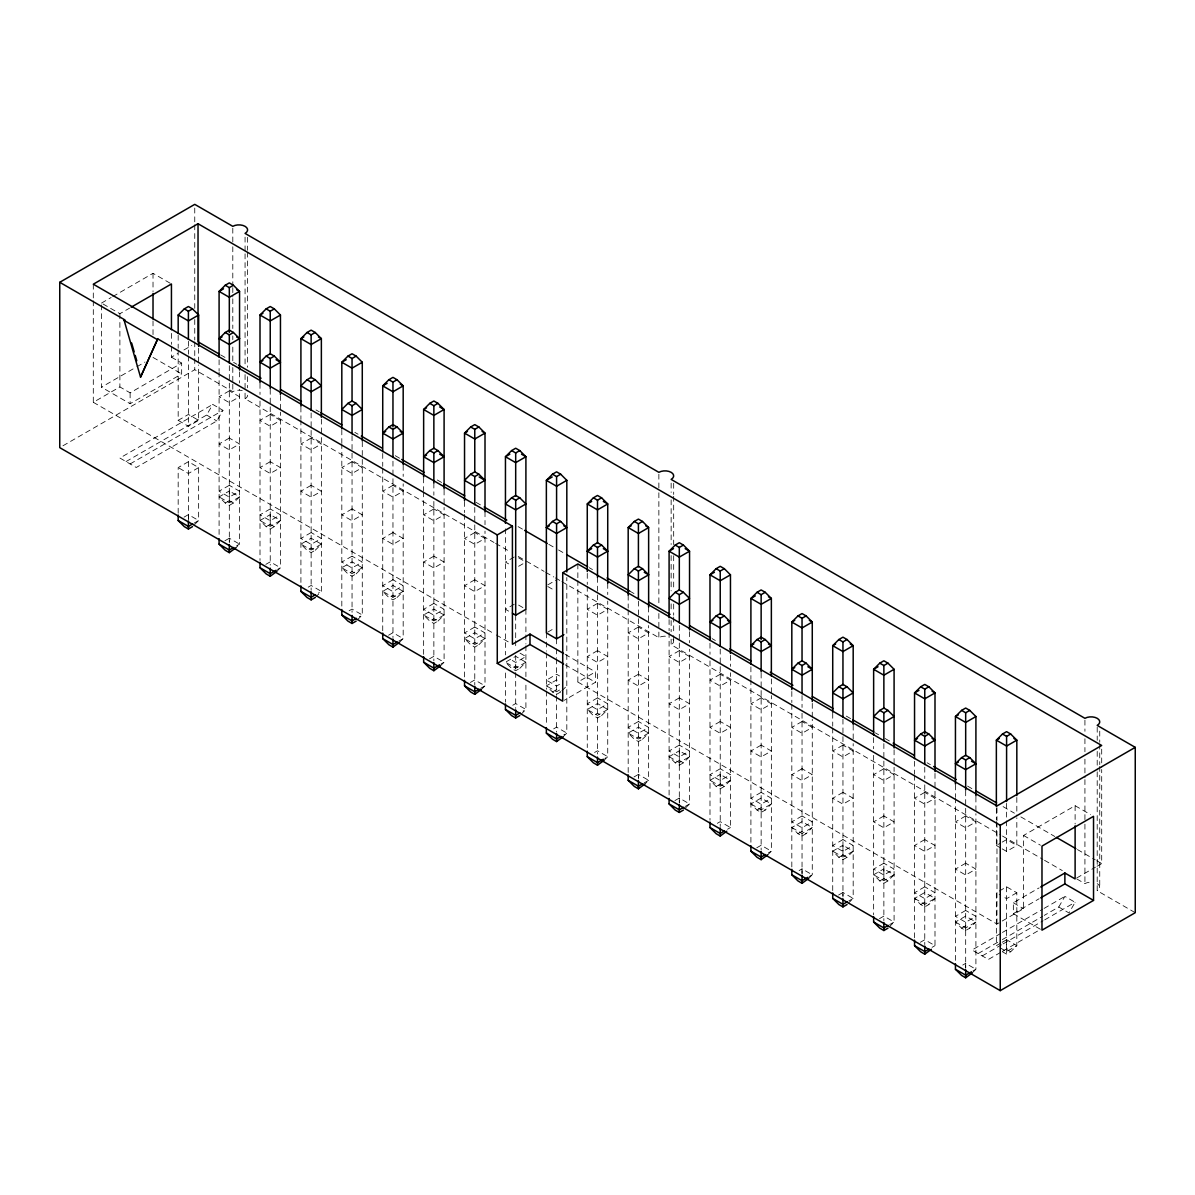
<?xml version="1.0" encoding="UTF-8"?>
<svg xmlns="http://www.w3.org/2000/svg" width="1195" height="1195" viewBox="0 0 1195 1195"><rect width="100%" height="100%" fill="white"/><g stroke="black" fill="none" stroke-linecap="round" stroke-linejoin="round"><path stroke-width="0.75" stroke-dasharray="5 3.75" d="M188.407 519.452L188.407 514.612L198.639 520.512L193.724 525.412M229.321 541.454L229.321 538.228L239.553 544.128L235.863 547.803M225.228 503.02L229.321 500.66L229.321 490.981L239.553 496.896L233.413 503.02L229.321 505.395L225.228 503.02L219.088 496.896L229.321 490.981M266.141 526.651L270.234 524.291L270.234 514.612L280.452 520.512L274.312 526.651L270.234 529.012L266.141 526.651L260.002 520.512L270.234 514.612M638.414 777.631L638.414 774.405L648.631 780.32L644.956 783.995M679.313 802.876L679.313 798.036L689.545 803.936L684.63 808.836M675.22 762.828L679.313 760.468L679.313 750.789L689.545 756.689L683.406 762.828L679.313 765.188L675.22 762.828L669.095 756.689L679.313 750.789M716.134 786.444L720.226 784.084L720.226 774.405L730.459 780.32L724.319 786.444L720.226 788.82L716.134 786.444L709.994 780.32L720.226 774.405M761.14 812.436L761.14 809.837L771.358 803.936L761.14 798.036L750.908 803.936L757.047 810.076L761.14 812.436L765.233 810.076L771.358 803.936M802.039 873.724L802.039 868.884L812.271 874.785L808.597 878.474M802.039 836.052L802.039 833.453L812.271 827.552L802.039 821.652L791.822 827.552L797.961 833.692L802.039 836.052L806.132 833.692L812.271 827.552M842.953 895.727L842.953 892.501L853.185 898.401L848.271 903.315M838.86 857.308L842.953 854.948L842.953 845.268L853.185 851.169L847.046 857.308L842.953 859.668L838.86 857.308L832.721 851.169L842.953 845.268M879.774 880.924L883.867 878.564L883.867 868.884L894.084 874.785L887.96 880.924L883.867 883.284L879.774 880.924L873.635 874.785L883.867 868.884M924.766 906.9L924.766 904.316L934.998 898.401L924.766 892.501L914.548 898.401L920.688 904.54L924.766 906.9L928.859 904.54L934.998 898.401M965.679 968.204L965.679 963.364L975.912 969.264L972.222 972.939M965.679 930.532L965.679 927.932L975.912 922.032L965.679 916.117L955.447 922.032L961.587 928.156L965.679 930.532L969.772 928.156L975.912 922.032M1006.593 949.413L1006.593 939.748L1016.826 945.648L1010.686 951.788L1006.593 954.148L1002.5 951.788L1006.593 949.413L1010.686 951.788M126.028 461.569L206.615 415.053L212.755 404.418L222.972 410.318L216.848 420.954L136.245 467.484L119.888 458.029L212.755 404.418M1058.755 907.02L1064.879 896.399L1075.112 902.3L1068.972 912.935L1058.755 907.02L1044.251 915.4M276.777 571.434L280.452 567.744L280.452 412.156M315.226 550.268L321.365 544.128L311.133 538.228L300.916 544.128L307.04 550.268L311.133 552.628L315.226 550.268L311.133 547.908L307.04 550.268M315.226 597.5L321.365 591.361L321.365 435.772M356.14 573.884L362.279 567.744L352.047 561.844L341.815 567.744L347.954 573.884L352.047 576.244L356.14 573.884L352.047 571.524L347.954 573.884M357.365 619.891L362.279 614.977L362.279 459.388M397.039 597.5L403.178 591.361L392.961 585.46L382.729 591.361L388.868 597.5L392.961 599.86L397.039 597.5L392.961 595.14L388.868 597.5M399.503 642.283L403.178 638.608L403.178 483.826M437.953 621.116L444.092 614.977L433.86 609.077L423.642 614.977L429.767 621.116L433.86 623.476L437.953 621.116L433.86 618.756L429.767 621.116M440.402 665.899L444.092 662.224L444.092 507.442M478.866 644.732L485.006 638.608L474.773 632.693L464.541 638.608L470.681 644.732L474.773 647.107L478.866 644.732L474.773 642.372L470.681 644.732M481.316 689.515L485.006 685.84L485.006 531.058M519.78 668.363L525.905 662.224L515.687 656.324L505.455 662.224L511.594 668.363L515.687 670.724L519.78 668.363L515.687 666.003L511.594 668.363M521.005 714.371L525.905 709.457L525.905 683.913M561.904 690.755L566.818 685.84M563.144 736.762L566.818 733.073L566.818 577.484M601.593 715.596L607.732 709.457L597.5 703.556L587.268 709.457L593.407 715.596L597.5 717.956L601.593 715.596L597.5 713.236L593.407 715.596M604.043 760.379L607.732 756.689L607.732 601.1M642.507 739.212L648.631 733.073L638.414 727.172L628.182 733.073L634.321 739.212L638.414 741.572L642.507 739.212L638.414 736.852L634.321 739.212M767.683 854.858L771.358 851.169L771.358 695.58M889.185 926.932L894.084 922.032L894.084 767.25M101.47 303.097L111.135 297.51M112.748 296.584L153.02 273.326L171.438 283.962M103.009 303.978L119.888 313.717L129.553 308.146M101.47 304.919L101.47 387.18L135.304 367.642M136.917 366.716L144.968 362.07M93.3 300.811L93.3 402.297L119.888 386.941L130.121 392.841L181.655 363.086L181.655 373.945L130.121 403.716L101.47 387.18M171.438 346.191L171.438 357.185L177.682 353.571M183.94 349.956L191.768 345.445M62.962 445.78L194.755 369.703L232.801 391.661A8.679 5.004 0 0 1 242.256 390.586M178.174 350.135L178.174 420.356L188.407 414.456L198.639 420.356L198.639 364.923M178.174 420.356L188.407 426.271L198.639 420.356M130.121 463.944L222.972 410.318M178.174 513.208L178.174 467.603L188.407 461.688L198.639 467.603L198.639 520.512L194.247 523.037M198.639 467.603L188.407 473.504L178.174 467.603M184.03 517.136L188.407 514.612M239.553 496.896L229.321 502.796L219.088 496.896M224.929 540.752L229.321 538.228M236.625 545.816L239.553 544.128L239.553 389.346M280.452 520.512L270.234 526.412L260.002 520.512M265.843 564.369L270.234 561.844L280.452 567.744L277.539 569.432M321.365 544.128L311.133 550.029L300.916 544.128M308.22 587.148L311.133 585.46L321.365 591.361L318.438 593.049M362.279 567.744L352.047 573.645L341.815 567.744M349.119 610.764L352.047 609.077L362.279 614.977L359.351 616.665M403.178 591.361L392.961 597.276L382.729 591.361M514.223 557.004L505.455 562.068L511.296 565.444M388.569 635.232L392.961 632.693L403.178 638.608L398.801 641.132M518.6 566.296L524.441 562.92M444.092 614.977L433.86 620.892L423.642 614.977M514.223 604.252L505.455 609.316L514.223 614.364M547.818 584.848L556.586 579.784M429.483 658.848L433.86 656.324L444.092 662.224L441.164 663.912M485.006 638.608L474.773 644.508L464.541 638.608M547.818 632.08L553.673 628.704M470.397 682.464L474.773 679.94L485.006 685.84L480.614 688.365M525.905 662.224L515.687 668.124L505.455 662.224M512.76 705.244L515.687 703.556L525.905 709.457L522.992 711.144M552.493 691.98L556.586 689.62L560.679 691.98L556.586 694.34L552.493 691.98L546.369 685.84L556.586 679.94L559.514 681.628M559.514 684.391L556.586 686.064L546.369 680.164L556.586 674.264L559.514 675.952M559.514 690.053L556.586 691.741L546.369 685.84M577.857 580.561L577.857 682.061L595.454 671.904L595.454 682.285L564.279 700.285M553.673 728.86L556.586 727.172L566.818 733.073L563.891 734.761M607.732 709.457L597.5 715.357L587.268 709.457M594.572 752.477L597.5 750.789L607.732 756.689L604.804 758.377M648.631 733.073L638.414 738.988L628.182 733.073M634.022 776.944L638.414 774.405M644.254 782.845L648.631 780.32L648.631 625.538M669.095 756.689L679.313 762.604L689.545 756.689M674.936 800.56L679.313 798.036M685.168 806.461L689.545 803.936L689.545 649.154M730.459 780.32L720.226 786.22L709.994 780.32M717.299 823.34L720.226 821.652L730.459 827.552L730.459 672.77M757.047 810.076L761.14 807.715L765.233 810.076M727.531 829.24L730.459 827.552M756.749 847.793L761.14 845.268L771.358 851.169L768.445 852.857M797.961 833.692L802.039 831.332L806.132 833.692M799.126 870.572L802.039 868.884M809.344 876.473L812.271 874.785L812.271 719.196M853.185 851.169L842.953 857.069L832.721 851.169M838.576 895.04L842.953 892.501M848.794 900.94L853.185 898.401L853.185 743.634M894.084 874.785L883.867 880.7L873.635 874.785M996.361 821.473L996.361 845.492L1000.753 842.968M1002.202 842.116L1006.593 839.592L1016.826 845.492L1016.826 817.768M879.475 918.656L883.867 916.117L894.084 922.032L889.707 924.557M577.857 682.061L996.974 924.034L1023.562 908.678L1023.562 835.454L1075.112 805.699L1090.452 814.557M1002.202 848.868L1006.593 851.408L1016.826 845.492M920.688 904.54L924.766 902.18L928.859 904.54M999.289 891.052L1006.593 886.824L1016.826 892.74L1016.826 945.648L1006.593 951.549L999.289 947.336M920.389 942.272L924.766 939.748L934.998 945.648L934.998 790.044M1016.826 892.74L1006.593 898.64L1002.202 896.116M961.587 928.156L965.679 925.796L969.772 928.156M932.085 947.336L934.998 945.648M1040.382 929.247L1013.345 913.637L1013.345 902.778L1039.112 887.885M1013.345 913.637L1039.112 898.759M1076.68 878.011L1095.442 867.182M1097.01 866.27L1101.7 863.567L1101.7 769.46M1000.842 933.37L972.028 950.01L988.384 959.451L1001.276 952.012M1002.441 932.444L1042.473 909.335M1044.072 908.409L1064.879 896.399M978.152 953.55L1000.723 940.525M1002.336 939.599L1042.638 916.326M962.767 965.052L965.679 963.364M1000.753 943.109L996.361 945.648L996.361 892.74L1000.753 895.264M1002.202 942.272L1006.593 939.748M982.245 955.91L1001.47 944.827M1003.068 943.901L1043.086 920.792M1044.699 919.866L1075.112 902.3M1002.889 951.086L1039.964 929.68M972.984 970.952L975.912 969.264L975.912 813.675M220.657 354.9L227.125 358.634M233.593 362.369L236.819 364.236M316.033 409.96L319.274 411.827M354.84 432.366L358.067 434.233M395.246 455.698L400.101 458.492M437.28 479.957L442.135 482.765M476.073 502.363L482.541 506.097M518.107 526.636L522.962 529.43M548.819 544.367L556.915 549.028M558.528 549.969L564.996 553.703M589.24 567.7L592.481 569.567M629.66 591.032L636.128 594.766M712.101 638.623L715.342 640.49M846.284 716.104L851.124 718.897M875.382 732.893L878.609 734.761M885.077 738.495L891.545 742.229M927.111 762.768L930.337 764.636M967.532 786.101L972.371 788.894M1003.098 806.625L1014.406 813.168M1020.874 816.902L1054.826 836.5M1077.457 849.57L1095.232 859.832M1096.861 860.758L1101.7 863.567M1023.562 835.454L1040.442 845.194M245.065 393.17L245.065 398.757L493.998 542.47M495.611 543.396L510.16 551.791M518.242 556.467L524.71 560.201M526.323 561.127L544.098 571.389M545.712 572.33L553.793 576.991M555.421 577.932L560.261 580.725M561.874 581.666L658.863 637.652A8.679 5.004 0 0 1 668.319 636.562M671.142 639.161L671.142 644.732L1000.872 835.111M1002.5 836.052L1042.906 859.384M1044.52 860.31L1062.295 870.572M1076.844 878.982L1084.926 883.643A8.679 5.004 0 0 1 1091.065 882.179M1097.204 771.836L1097.204 890.723L1135.25 912.696M171.438 357.185L181.655 363.086M518.6 557.856L525.905 562.068M153.02 357.424L181.655 373.945M547.818 586.536L553.673 589.912M996.361 845.492L1000.753 848.032M206.615 415.053L216.848 420.954M518.6 605.088L522.992 607.628M1013.345 902.778L1023.562 908.678M565.115 654.382L595.454 671.904M565.115 664.779L595.454 682.285M93.3 402.297L494.67 634.022M496.284 634.963L510.803 643.328M520.064 653.172L525.905 656.548L515.687 662.448L509.832 659.072M229.321 500.66L233.413 503.02M270.234 524.291L274.312 526.651M679.313 760.468L683.406 762.828M720.226 784.084L724.319 786.444M842.953 854.948L847.046 857.308M883.867 878.564L887.96 880.924M750.908 803.936L761.14 809.837M791.822 827.552L802.039 833.453M914.548 898.401L924.766 904.316M955.447 922.032L965.679 927.932M1101.7 749.16L1101.7 767.608M1099.744 731.146L1099.744 742.289M1099.744 744.141L1099.744 764.576M1099.744 766.428L1099.744 887.183M1097.204 727.247L1097.204 740.258M1097.204 751.401L1097.204 769.983M1084.926 720.167L1084.926 731.31M1084.926 738.749L1084.926 751.745M1084.926 759.183L1084.926 777.751M1084.926 779.618L1084.926 822.339M1084.926 824.191L1084.926 883.643M1075.112 805.699L1075.112 823.997M1016.826 797.438L1016.826 815.931M1006.593 803.354L1006.593 851.408M1006.593 886.824L1006.593 954.148M996.974 807.775L996.974 820.696M996.974 822.533L996.974 924.034M996.361 808.537L996.361 819.621M975.912 797.035L975.912 812.63M965.679 790.821L965.679 967.875M955.447 784.921L955.447 797.035M955.447 797.857L955.447 961.96M934.998 773.419L934.998 788.207M924.766 767.205L924.766 778.602M924.766 784.861L924.766 944.588M914.548 761.29L914.548 774.226M914.548 775.271L914.548 938.344M894.084 749.803L894.084 766.428M883.867 743.589L883.867 920.628M873.635 737.673L873.635 748.772M873.635 755.345L873.635 914.728M853.185 725.141L853.185 741.781M842.953 719.151L842.953 897.012M832.721 713.251L832.721 726.187M832.721 728.024L832.721 891.111M812.271 703.377L812.271 718.165M802.039 695.535L802.039 707.44M802.039 713.295L802.039 873.396M791.822 691.472L791.822 702.555M791.822 704.408L791.822 867.495M771.358 678.939L771.358 694.549M761.14 673.039L761.14 850.108M750.908 666.825L750.908 678.939M750.908 679.761L750.908 843.879M730.459 655.323L730.459 666.407M720.226 649.109L720.226 826.492M709.994 643.209L709.994 654.292M709.994 660.865L709.994 820.248M689.545 631.707L689.545 642.79M679.313 625.493L679.313 802.547M679.313 762.604L679.313 765.188M673.681 483.288L673.681 494.446M673.681 496.298L673.681 544.591M673.681 555.75L673.681 589.18M673.681 604.043L673.681 615.186M673.681 617.053L673.681 633.768M673.681 635.62L673.681 641.192M671.142 483.124L671.142 492.415M671.142 499.839L671.142 544.427M671.142 555.57L671.142 590.868M671.142 603.863L671.142 611.302M671.142 620.593L671.142 631.737M669.095 619.578L669.095 630.676M669.095 632.528L669.095 796.632M658.863 474.176L658.863 490.891M658.863 492.758L658.863 604.222M658.863 613.498L658.863 630.228M658.863 632.08L658.863 637.652M648.631 607.06L648.631 623.685M638.414 601.145L638.414 778.916M628.182 595.155L628.182 608.091M628.182 609.943L628.182 773.016M607.732 583.429L607.732 594.527M597.5 577.439L597.5 754.015M587.268 573.376L587.268 584.474M587.268 586.312L587.268 747.577M577.857 563.965L577.857 578.724M556.586 638.832L556.586 647.092M556.586 648.915L556.586 658.042M556.586 658.908L556.586 695.191M556.586 696.162L556.586 732.012M546.369 632.932L546.369 640.221M546.369 642.059L546.369 651.17M546.369 652.993L546.369 689.291M546.369 691.113L546.369 723.961M525.905 609.316L525.905 633.036M525.905 634.859L525.905 643.971M525.905 645.808L525.905 676.624M515.687 615.216L515.687 639.893M515.687 640.759L515.687 649.019M515.687 655.353L515.687 671.575M515.687 672.531L515.687 708.396M505.455 528.802L505.455 654.92M505.455 672.964L505.455 702.167M485.006 511.759L485.006 524.695M474.773 507.397L474.773 684.78M464.541 501.497L464.541 512.58M464.541 514.433L464.541 678.536M444.092 489.995L444.092 505.59M433.86 483.049L433.86 495.178M433.86 501.437L433.86 660.835M423.642 477.866L423.642 490.816M423.642 491.847L423.642 654.92M403.178 465.348L403.178 476.432M392.961 461.195L392.961 637.533M382.729 453.443L382.729 466.379M382.729 468.231L382.729 631.304M362.279 441.717L362.279 458.357M352.047 435.727L352.047 612.303M341.815 429.827L341.815 442.762M341.815 443.569L341.815 607.687M321.365 419.131L321.365 434.741M311.133 412.917L311.133 590.3M300.916 407.017L300.916 419.131M300.916 419.953L300.916 584.071M280.452 395.515L280.452 410.303M270.234 389.301L270.234 565.071M260.002 383.401L260.002 394.484M260.002 401.057L260.002 560.455M247.604 237.312L247.604 250.308M247.604 252.16L247.604 367.343M247.604 376.634L247.604 387.778M245.065 237.133L245.065 251.996M245.065 253.848L245.065 365.311M245.065 374.603L245.065 391.318M239.553 371.899L239.553 382.983M232.801 228.185L232.801 244.915M232.801 246.767L232.801 285.784M232.801 287.637L232.801 296.928M232.801 298.78L232.801 328.505M232.801 335.929L232.801 339.649M232.801 347.088L232.801 365.655M232.801 367.522L232.801 382.37M232.801 384.237L232.801 391.661M229.321 365.685L229.321 542.739M219.088 359.785L219.088 370.868M219.088 371.899L219.088 536.824M198.639 348.283L198.639 363.071M194.755 208.079L194.755 222.942M194.755 224.794L194.755 308.4M194.755 319.543L194.755 339.977M194.755 341.83L194.755 356.693M194.755 358.56L194.755 369.703M188.407 341.247L188.407 354.183M188.407 356.035L188.407 426.271M188.407 461.688L188.407 519.123M178.174 335.347L178.174 348.283M171.438 333.39L171.438 344.369M153.02 273.326L153.02 291.61M153.02 320.858L153.02 335.481M130.121 392.841L130.121 403.716M119.888 313.717L119.888 386.941M93.3 284.201L93.3 298.959M673.024 639.28A8.679 5.004 0 0 1 671.142 644.732M247.604 395.201A8.679 5.004 0 0 1 245.065 398.757M1097.204 883.643A8.679 5.004 0 0 1 1097.204 890.723M229.321 390.84L219.088 396.74L229.321 402.64L239.553 396.74L229.321 390.84M229.321 438.072L219.088 443.987L229.321 449.888L239.553 443.972L229.321 438.072M270.234 414.456L260.002 420.356L270.234 426.271L280.452 420.356L270.234 414.456M229.321 485.319L219.088 491.22L229.321 497.12L239.553 491.22L229.321 485.319M270.234 461.688L260.002 467.603L270.234 473.504L280.452 467.603L270.234 461.688M311.133 438.072L300.916 443.972L311.133 449.888L321.365 443.972L311.133 438.072M270.234 508.936L260.002 514.836L270.234 520.736L280.452 514.836L270.234 508.936M311.133 485.319L300.916 491.22L311.133 497.12L321.365 491.22L311.133 485.319M352.047 461.688L341.815 467.603L352.047 473.504L362.279 467.603L352.047 461.688M311.133 532.552L300.916 538.452L311.133 544.352L321.365 538.452L311.133 532.552M352.047 508.936L341.815 514.836L352.047 520.736L362.279 514.836L352.047 508.936M392.961 485.319L382.729 491.22L392.961 497.12L403.178 491.22L392.961 485.319M352.047 556.168L341.815 562.068L352.047 567.983L362.279 562.068L352.047 556.168M392.961 532.552L382.729 538.452L392.961 544.352L403.178 538.452L392.961 532.552M433.86 508.936L423.642 514.836L433.86 520.736L444.092 514.836L433.86 508.936M392.961 579.784L382.729 585.684L392.961 591.6L403.178 585.684L392.961 579.784M433.86 556.168L423.642 562.068L433.86 567.983L444.092 562.068L433.86 556.168M474.773 532.552L464.541 538.452L474.773 544.352L485.006 538.452L474.773 532.552M433.86 603.4L423.642 609.316L433.86 615.216L444.092 609.316L433.86 603.4M474.773 579.784L464.541 585.684L474.773 591.6L485.006 585.684L474.773 579.784M474.773 627.031L464.541 632.932L474.773 638.832L485.006 632.932L474.773 627.031M597.5 603.4L587.268 609.316L597.5 615.216L607.732 609.316L597.5 603.4M597.5 650.648L587.268 656.548L597.5 662.448L607.732 656.548L597.5 650.648M638.414 627.016L628.182 632.932L638.414 638.832L648.631 632.932L638.414 627.016M597.5 697.88L587.268 703.78L597.5 709.696L607.732 703.78L597.5 697.88M638.414 674.264L628.182 680.164L638.414 686.064L648.631 680.164L638.414 674.264M679.313 650.648L669.095 656.548L679.313 662.448L689.545 656.548L679.313 650.648M638.414 721.496L628.182 727.396L638.414 733.312L648.631 727.396L638.414 721.496M679.313 697.88L669.095 703.78L679.313 709.696L689.545 703.78L679.313 697.88M720.226 674.264L709.994 680.164L720.226 686.064L730.459 680.164L720.226 674.264M679.313 745.112L669.095 751.028L679.313 756.928L689.545 751.028L679.313 745.112M720.226 721.496L709.994 727.396L720.226 733.312L730.459 727.396L720.226 721.496M761.14 697.88L750.908 703.78L761.14 709.696L771.358 703.78L761.14 697.88M720.226 768.743L709.994 774.644L720.226 780.544L730.459 774.644L720.226 768.743M761.14 745.112L750.908 751.028L761.14 756.928L771.358 751.028L761.14 745.112M802.039 721.496L791.822 727.396L802.039 733.312L812.271 727.396L802.039 721.496M761.14 792.36L750.908 798.26L761.14 804.16L771.358 798.26L761.14 792.36M802.039 768.729L791.822 774.644L802.039 780.544L812.271 774.644L802.039 768.729M842.953 745.112L832.721 751.028L842.953 756.928L853.185 751.028L842.953 745.112M802.039 815.976L791.822 821.876L802.039 827.776L812.271 821.876L802.039 815.976M842.953 792.36L832.721 798.26L842.953 804.16L853.185 798.26L842.953 792.36M883.867 768.729L873.635 774.644L883.867 780.544L894.084 774.644L883.867 768.729M842.953 839.592L832.721 845.492L842.953 851.408L853.185 845.492L842.953 839.592M883.867 815.976L873.635 821.876L883.867 827.776L894.084 821.876L883.867 815.976M924.766 792.36L914.548 798.26L924.766 804.16L934.998 798.26L924.766 792.36M883.867 863.208L873.635 869.109L883.867 875.024L894.084 869.109L883.867 863.208M924.766 839.592L914.548 845.492L924.766 851.408L934.998 845.492L924.766 839.592M965.679 815.976L955.447 821.876L965.679 827.776L975.912 821.876L965.679 815.976M924.766 886.824L914.548 892.74L924.766 898.64L934.998 892.74L924.766 886.824M965.679 863.208L955.447 869.109L965.679 875.024L975.912 869.109L965.679 863.208M965.679 910.456L955.447 916.356L965.679 922.256L975.912 916.356L965.679 910.456"/><path stroke-width="1.5" d="M198.639 346.43L198.639 315.017L192.5 308.878L188.407 311.238L188.407 339.395M233.413 332.494L229.321 330.134L225.228 332.494L219.088 338.633L229.321 344.533L239.553 338.633L233.413 332.494L229.321 334.854L229.321 363.026M239.553 370.047L239.553 291.401L233.413 285.261L229.321 287.622L229.321 332.419M260.002 562.277L260.002 567.744L266.141 573.884L270.234 576.244L270.234 568.178M280.452 394.484L280.452 315.017L274.312 308.878L270.234 311.238L270.234 354.183M300.916 585.894L300.916 591.361L307.04 597.5L311.133 599.86L311.133 591.794M341.815 609.51L341.815 614.977L347.954 621.116L352.047 623.476L352.047 615.41M382.729 633.126L382.729 638.608L388.868 644.732L392.961 647.107L392.961 639.041M423.642 656.742L423.642 662.224L429.767 668.363L433.86 670.724L433.86 662.657M464.541 680.373L464.541 685.84L470.681 691.98L474.773 694.34L474.773 686.274M505.455 703.989L505.455 709.457L511.594 715.596L515.687 717.956L515.687 709.89M546.369 727.606L546.369 733.073L552.493 739.212L556.586 741.572L556.586 733.506M587.268 751.222L587.268 756.689L593.407 762.828L597.5 765.188L597.5 757.122M642.507 568.686L638.414 566.325L634.321 568.686L628.182 574.825L638.414 580.725L648.631 574.825L642.507 568.686L638.414 571.046L638.414 599.203M683.406 592.302L679.313 589.942L675.22 592.302L669.095 598.441L679.313 604.341L689.545 598.441L683.406 592.302L679.313 594.662L679.313 622.819M689.545 629.855L689.545 551.209L683.406 545.069L679.313 547.429L679.313 590.375M709.994 822.085L709.994 827.552L716.134 833.692L720.226 836.052L720.226 827.986M730.459 653.471L730.459 574.825L724.319 568.686L720.226 571.046L720.226 613.991M750.908 845.701L750.908 851.169L757.047 857.308L761.14 859.668L761.14 851.602M806.132 663.165L802.039 660.79L797.961 663.165L791.822 669.29L802.039 675.205L812.271 669.29L806.132 663.165L802.039 665.525L802.039 693.683M847.046 686.781L842.953 684.421L838.86 686.781L832.721 692.921L842.953 698.821L853.185 692.921L847.046 686.781L842.953 689.142L842.953 717.299M853.185 724.334L853.185 645.673L847.046 639.534L842.953 641.909L842.953 684.855M873.635 916.55L873.635 922.032L879.774 928.156L883.867 930.532L883.867 922.45M894.084 747.951L894.084 669.29L887.96 663.165L883.867 665.525L883.867 708.471M914.548 940.166L914.548 945.648L920.688 951.788L924.766 954.148L924.766 946.082M969.772 757.63L965.679 755.27L961.587 757.63L955.447 763.769L965.679 769.67L975.912 763.769L969.772 757.63L965.679 759.99L965.679 790M1016.826 795.601L1016.826 740.153L1010.686 734.014L1006.593 736.374L1006.593 801.501M59.75 282.304L194.755 204.36L232.801 226.333A8.679 5.004 0 0 1 245.065 226.333A8.679 5.004 0 0 1 245.065 233.413L658.863 472.324A8.679 5.004 0 0 1 671.142 472.324A8.679 5.004 0 0 1 671.142 479.404L1084.926 718.314A8.679 5.004 0 0 1 1097.204 718.314A8.679 5.004 0 0 1 1097.204 725.395L1135.25 747.353L1135.25 912.696L1000.245 990.64L59.75 447.647L59.75 282.304L124.997 319.976L124.175 320.454L140.547 377.142L157.725 338.872L497.269 534.912L512.416 526.173L512.416 644.269L529.997 634.112L563.532 653.471M157.725 338.872L140.547 377.142M178.174 333.495L178.174 315.017L184.314 308.878L188.407 306.517L192.5 308.878M233.413 285.261L229.321 282.901L225.228 285.261L219.088 291.401L219.088 357.111M274.312 308.878L270.234 306.517L266.141 308.878L260.002 315.017L260.002 382.579M260.002 362.249L266.141 356.11L270.234 353.75L274.312 356.11L280.452 362.249L270.234 368.165L260.002 362.249L262.915 360.561M321.365 417.294L321.365 338.633L315.226 332.494L311.133 330.134L307.04 332.494L300.916 338.633L300.916 406.195M307.04 379.741L300.916 385.865L311.133 391.781L321.365 385.865L315.226 379.741L311.133 377.366L307.04 379.741L311.133 382.101L315.226 379.741M362.279 440.91L362.279 362.249L356.14 356.11L352.047 353.75L347.954 356.11L341.815 362.249L341.815 428.781M347.954 403.357L341.815 409.497L352.047 415.397L362.279 409.497L356.14 403.357L352.047 400.997L347.954 403.357L352.047 405.717L356.14 403.357M403.178 464.526L403.178 385.865L397.039 379.741L392.961 377.366L388.868 379.741L382.729 385.865L382.729 451.59M235.863 547.803L229.321 552.628L225.228 550.268L219.088 544.128L219.088 538.661M382.729 433.113L388.868 426.973L392.961 424.613L397.039 426.973L403.178 433.113L392.961 439.013L382.729 433.113L385.656 431.425M444.092 488.964L444.092 409.497L437.953 403.357L433.86 400.997L429.767 403.357L423.642 409.497L423.642 477.059M276.777 571.434L270.234 576.244M423.642 456.729L429.767 450.59L433.86 448.23L437.953 450.59L444.092 456.729L433.86 462.629L423.642 456.729L426.555 455.041M485.006 511.759L485.006 433.113L478.866 426.973L474.773 424.613L470.681 426.973L464.541 433.113L464.541 500.675M470.681 474.206L464.541 480.345L474.773 486.245L485.006 480.345L478.866 474.206L474.773 471.846L470.681 474.206L474.773 476.566L478.866 474.206M512.76 613.528L515.687 615.216L525.905 609.316L525.905 456.729L519.78 450.59L515.687 448.23L511.594 450.59L505.455 456.729L505.455 523.261M511.594 497.822L505.455 503.961L515.687 509.877L525.905 503.961L519.78 497.822L515.687 495.462L511.594 497.822L515.687 500.197L519.78 497.822M566.818 571.942L566.818 480.345L560.679 474.206L556.586 471.846L552.493 474.206L546.369 480.345L546.369 632.932L556.586 638.832L563.891 634.62M399.503 642.283L392.961 647.107M546.369 527.578L552.493 521.453L556.586 519.078L560.679 521.453L566.818 527.578L556.586 533.493L546.369 527.578L549.282 525.89M607.732 583.429L607.732 503.961L601.593 497.822L597.5 495.462L593.407 497.822L587.268 503.961L587.268 571.539M440.402 665.899L433.86 670.724M587.268 551.209L593.407 545.069L597.5 542.709L601.593 545.069L607.732 551.209L597.5 557.109L587.268 551.209L591.659 548.669M648.631 607.06L648.631 527.578L642.507 521.453L638.414 519.078L634.321 521.453L628.182 527.578L628.182 595.155M481.316 689.515L474.773 694.34M683.406 545.069L679.313 542.709L675.22 545.069L669.095 551.209L669.095 617.74M724.319 568.686L720.226 566.325L716.134 568.686L709.994 574.825L709.994 640.535M563.144 736.762L556.586 741.572M709.994 622.057L716.134 615.918L720.226 613.558L724.319 615.918L730.459 622.057L720.226 627.958L709.994 622.057L712.922 620.369M771.358 676.056L771.358 598.441L765.233 592.302L761.14 589.942L757.047 592.302L750.908 598.441L750.908 664.151M604.043 760.379L597.5 765.188M750.908 645.673L757.047 639.534L761.14 637.174L765.233 639.534L771.358 645.673L761.14 651.574L750.908 645.673L753.836 643.986M812.271 701.525L812.271 622.057L806.132 615.918L802.039 613.558L797.961 615.918L791.822 622.057L791.822 689.62M644.956 783.995L638.414 788.82L634.321 786.444L628.182 780.32L628.182 774.838M847.046 639.534L842.953 637.174L838.86 639.534L832.721 645.673L832.721 712.205M887.96 663.165L883.867 660.79L879.774 663.165L873.635 669.29L873.635 735.015M726.769 831.227L720.226 836.052M879.774 710.398L873.635 716.537L883.867 722.437L894.084 716.537L887.96 710.398L883.867 708.037L879.774 710.398L883.867 712.758L887.96 710.398M934.998 771.567L934.998 692.921L928.859 686.781L924.766 684.421L920.688 686.781L914.548 692.921L914.548 758.631M767.683 854.858L761.14 859.668M914.548 740.153L920.688 734.014L924.766 731.654L928.859 734.014L934.998 740.153L924.766 746.053L914.548 740.153L917.461 738.465M975.912 796.004L975.912 716.537L969.772 710.398L965.679 708.037L961.587 710.398L955.447 716.537L955.447 784.099M808.597 878.474L802.039 883.284L797.961 880.924L791.822 874.785L791.822 869.318M1010.686 734.014L1006.593 731.654L1002.5 734.014L996.361 740.153L996.361 806.685M931.323 949.323L924.766 954.148M972.222 972.939L965.679 977.764L961.587 975.404L955.447 969.264L955.447 963.797M497.269 534.912L497.269 663.389L562.726 701.181L562.726 572.704L577.857 563.965L996.974 805.938L1101.7 745.471L198.026 223.734L93.3 284.201L512.416 526.173M131.166 307.205L171.438 283.962L171.438 329.73M223.48 288.861L219.088 291.401L229.321 297.301L239.553 291.401L236.625 289.713M198.639 315.017L188.407 320.917L178.174 315.017M219.088 338.633L222.016 336.945M262.915 313.329L260.002 315.017L270.234 320.917L280.452 315.017M303.829 336.945L300.916 338.633L311.133 344.533L321.365 338.633L318.438 336.945M266.141 356.11L270.234 358.485L274.312 356.11M307.04 332.494L311.133 334.854L315.226 332.494M346.206 359.725L341.815 362.249L352.047 368.165L362.279 362.249M347.954 356.11L352.047 358.485L356.14 356.11M387.105 383.341L382.729 385.865L392.961 391.781L403.178 385.865L400.265 384.178M388.868 379.741L392.961 382.101L397.039 379.741M192.798 523.888L188.407 526.412L178.174 520.512L178.174 515.03M178.174 520.512L184.314 526.651L188.407 529.012L192.5 526.651M426.555 407.809L423.642 409.497L433.86 415.397L444.092 409.497L439.715 406.957M388.868 426.973L392.961 429.334L397.039 426.973M429.767 403.357L433.86 405.717L437.953 403.357M233.697 547.504L229.321 550.029L219.088 544.128M467.469 431.425L464.541 433.113L474.773 439.013L485.006 433.113L482.078 431.425M429.767 450.59L433.86 452.95L437.953 450.59M470.681 426.973L474.773 429.334L478.866 426.973M276.075 570.284L270.234 573.645L260.002 567.744M509.832 454.19L505.455 456.729L515.687 462.629L525.905 456.729L521.528 454.19M511.594 450.59L515.687 452.95L519.78 450.59M315.525 594.737L311.133 597.276L300.916 591.361M311.133 599.86L315.226 597.5M552.209 476.969L546.369 480.345L556.586 486.245L566.818 480.345M552.493 474.206L556.586 476.566L560.679 474.206M356.424 618.353L352.047 620.892L341.815 614.977M352.047 623.476L356.14 621.116M591.659 501.437L587.268 503.961L597.5 509.877L607.732 503.961L603.341 501.437M552.493 521.453L556.586 523.813L560.679 521.453M593.407 497.822L597.5 500.197L601.593 497.822M397.337 641.984L392.961 644.508L382.729 638.608M631.109 525.89L628.182 527.578L638.414 533.493L648.631 527.578L645.718 525.89M593.407 545.069L597.5 547.429L601.593 545.069M634.321 521.453L638.414 523.813L642.507 521.453M439.715 664.749L433.86 668.124L423.642 662.224M673.472 548.669L669.095 551.209L679.313 557.109L689.545 551.209L685.168 548.669M497.269 663.389L529.997 644.508L563.532 663.852M479.15 689.216L474.773 691.741L464.541 685.84M714.386 572.285L709.994 574.825L720.226 580.725L730.459 574.825M520.064 712.832L515.687 715.357L505.455 709.457M515.687 717.956L519.78 715.596M755.285 595.902L750.908 598.441L761.14 604.341L771.358 598.441L768.445 596.753M716.134 615.918L720.226 618.278L724.319 615.918M757.047 592.302L761.14 594.662L765.233 592.302M560.978 736.449L556.586 738.988L546.369 733.073M794.735 620.369L791.822 622.057L802.039 627.958L812.271 622.057L809.344 620.369M757.047 639.534L761.14 641.909L765.233 639.534M797.961 615.918L802.039 618.278L806.132 615.918M603.341 759.228L597.5 762.604L587.268 756.689M791.822 669.29L794.735 667.602M835.649 643.986L832.721 645.673L842.953 651.574L853.185 645.673L850.257 643.986M642.79 783.696L638.414 786.22L628.182 780.32M878.026 666.765L873.635 669.29L883.867 675.205L894.084 669.29M683.704 807.312L679.313 809.837L669.095 803.936L669.095 798.454M669.095 803.936L675.22 810.076L679.313 812.436L683.406 810.076M918.925 690.381L914.548 692.921L924.766 698.821L934.998 692.921L932.085 691.233M920.688 686.781L924.766 689.142L928.859 686.781M724.603 830.928L720.226 833.453L709.994 827.552M958.375 714.849L955.447 716.537L965.679 722.437L975.912 716.537M920.688 734.014L924.766 736.374L928.859 734.014M961.587 710.398L965.679 712.758L969.772 710.398M765.517 854.544L761.14 857.069L750.908 851.169M955.447 763.769L958.375 762.081M999.289 738.465L996.361 740.153L1006.593 746.053L1016.826 740.153L1013.898 738.465M807.895 877.324L802.039 880.7L791.822 874.785M847.345 901.777L842.953 904.316L832.721 898.401L832.721 892.934M832.721 898.401L838.86 904.54L842.953 906.9L847.046 904.54M562.726 572.704L1000.245 825.297L1135.25 747.353M888.243 925.408L883.867 927.932L873.635 922.032M883.867 930.532L887.96 928.156M929.157 949.024L924.766 951.549L914.548 945.648M1040.726 886.959L1064.879 873.007L1075.112 878.922L1075.112 825.835M1040.726 897.833L1064.879 883.882L1093.53 900.403L1093.53 816.319L1041.98 846.09L1041.98 930.173L1093.53 900.403M971.52 971.789L965.679 975.165L955.447 969.264M225.228 285.261L229.321 287.622M266.141 308.878L270.234 311.238M675.22 545.069L679.313 547.429M716.134 568.686L720.226 571.046M838.86 639.534L842.953 641.909M879.774 663.165L883.867 665.525M1002.5 734.014L1006.593 736.374M236.625 336.945L239.553 338.633M276.075 359.725L280.452 362.249M400.265 431.425L403.178 433.113M439.715 454.19L444.092 456.729M479.15 476.969L485.006 480.345M563.891 525.89L566.818 527.578M603.341 548.669L607.732 551.209M644.254 572.285L648.631 574.825M727.531 620.369L730.459 622.057M768.445 643.986L771.358 645.673M807.895 666.765L812.271 669.29M932.085 738.465L934.998 740.153M971.52 761.245L975.912 763.769M184.314 308.878L188.407 311.238M225.228 332.494L229.321 334.854M634.321 568.686L638.414 571.046M675.22 592.302L679.313 594.662M797.961 663.165L802.039 665.525M838.86 686.781L842.953 689.142M961.587 757.63L965.679 759.99M219.043 353.959L198.026 341.83L198.026 223.734M238.432 365.162L261.078 378.232M280.466 389.436L301.484 401.565M320.887 412.768L341.904 424.897M361.293 436.1L382.31 448.23M401.714 459.433L424.344 472.503M443.748 483.691L464.765 495.835M484.154 507.024L506.799 520.094M524.575 530.356L547.205 543.426M566.609 554.629L587.626 566.759M607.03 577.962L629.66 591.032M649.049 602.235L670.066 614.364M689.47 625.568L710.487 637.697M729.891 648.9L750.908 661.029M770.297 672.232L792.927 685.303M812.331 696.491L833.348 708.635M852.752 719.823L873.769 731.967M893.158 743.17L914.175 755.3M933.579 766.503L956.209 779.558M975.613 790.761L996.63 802.891M1056.44 837.426L1075.844 848.629M124.175 320.454L156.904 339.35M131.644 343.01L134.198 351.868M135.229 355.408L136.768 360.726M1064.879 873.007L1064.879 883.882M1000.245 825.297L1000.245 990.64M965.679 712.758L965.679 755.703M965.679 969.698L965.679 977.764M924.766 689.142L924.766 733.939M924.766 736.374L924.766 764.531M883.867 712.758L883.867 740.915M842.953 898.834L842.953 906.9M802.039 618.278L802.039 661.223M802.039 875.218L802.039 883.284M761.14 594.662L761.14 639.459M761.14 641.909L761.14 671.904M720.226 618.278L720.226 646.45M679.313 804.369L679.313 812.436M638.414 523.813L638.414 566.759M638.414 780.753L638.414 788.82M597.5 500.197L597.5 543.142M597.5 547.429L597.5 577.439M556.586 476.566L556.586 519.511M556.586 523.813L556.586 638.832M529.997 634.112L529.997 644.508M515.687 452.95L515.687 495.895M515.687 500.197L515.687 615.216M474.773 429.334L474.773 472.279M474.773 476.566L474.773 504.738M433.86 405.717L433.86 448.663M433.86 452.95L433.86 482.959M392.961 382.101L392.961 426.884M392.961 429.334L392.961 457.491M352.047 358.485L352.047 401.43M352.047 405.717L352.047 433.875M311.133 334.854L311.133 377.799M311.133 382.101L311.133 410.258M270.234 358.485L270.234 388.494M229.321 544.562L229.321 552.628M188.407 520.945L188.407 529.012M153.02 293.447L153.02 319.035"/></g></svg>
